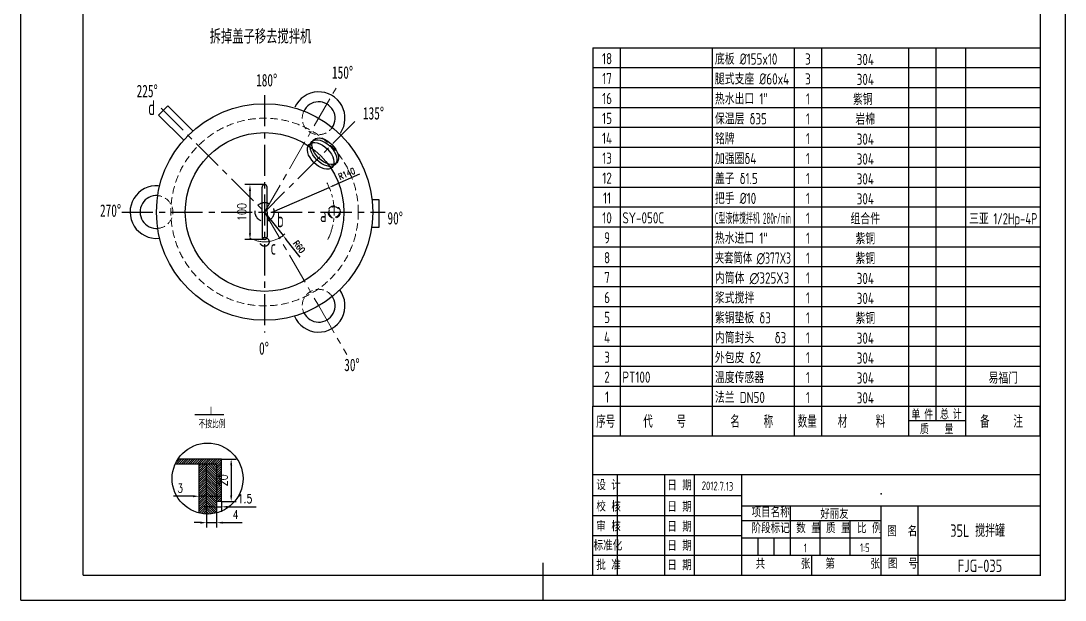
# Model space of a CAD drawing. Header units: inches. Extents: x -125 to 1975, y -50 to 2920.
# Drawn here: x -125 to 1975, y -50 to 1114 of the extents above; entities that cross this region are included whole.
import ezdxf
from ezdxf.enums import TextEntityAlignment as Align

# ---------------------------------------------------------------- set-up
doc = ezdxf.new("R2010")
doc.units = ezdxf.units.IN
doc.header["$LTSCALE"] = 50
doc.linetypes.add('CENTER', pattern=[2, 1.25, -0.25, 0.25, -0.25])
doc.linetypes.add('DASHED', pattern=[0.75, 0.5, -0.25])
doc.layers.add('01中心线', color=1, linetype='CENTER', lineweight=13)
for name, color, linetype in [('1轮廓实线层', 7, 'Continuous'), ('2细线层', 4, 'Continuous'), ('3中心线层', 1, 'CENTER'), ('4虚线层', 6, 'DASHED'), ('5剖面线层', 2, 'Continuous'), ('6文字层', 3, 'Continuous'), ('7标注层', 4, 'Continuous'), ('图框层', 7, 'Continuous'), ('尺寸线', 2, 'Continuous')]:
    doc.layers.add(name, color=color, linetype=linetype)
doc.styles.add('B', font='romans.shx', dxfattribs={"width": 0.6667})
doc.styles.add('hztxt', font='txtfs.shx', dxfattribs={"width": 0.8, "bigfont": 'hztxt.shx'})
doc.styles.add('PC_TEXTSTYLE', font='isocp.shx', dxfattribs={"width": 0.8, "bigfont": 'hzfs.shx'})
doc.styles.add('TH_GBDIM', font='romans.shx', dxfattribs={"width": 0.8, "bigfont": 'gbcbig.shx'})
doc.dimstyles.new('TH_GBDIM', dxfattribs={"dimscale": 5, "dimtxt": 3.5, "dimasz": 2.5, "dimexe": 2, "dimexo": 0, "dimgap": 1.5, "dimtad": 1, "dimdec": 1, "dimzin": 0, "dimdsep": 46, "dimtxsty": 'TH_GBDIM', "dimcen": 2.5, "dimclrd": 130, "dimclre": 130, "dimclrt": 3, "dimadec": 0, "dimazin": 0, "dimtfac": 0.714286, "dimtdec": 1, "dimtmove": 0, "dimatfit": 3, "dimfxl": 1, "dimtzin": 0, "dimlwd": -1, "dimlwe": -1, "dimarcsym": 0})
pattern_1 = [(45, (9.2535, -32.3598), (-2.245064, 2.245064), [])]

# ---------------------------------------------------------------- blocks, each defined once
blk = doc.blocks.new('*D26')
at = {"layer": '7标注层', "color": 130}
for p, q in [((268.6, 148.1), (268.6, 127.4)), ((278.6, 148.1), (278.6, 127.4)), ((256.1, 137.4), (243.6, 137.4)), ((268.6, 137.4), (278.6, 137.4)), ((291.1, 137.4), (347.9, 137.4))]:
    blk.add_line(p, q, dxfattribs=at)
for points in [[(256.1, 139.5), (256.1, 135.3), (268.6, 137.4)], [(291.1, 139.5), (291.1, 135.3), (278.6, 137.4)]]:
    blk.add_solid(points, dxfattribs=at)
at = {"layer": 'Defpoints', "color": 0}
for p in [(268.6, 148.1), (278.6, 148.1), (278.6, 137.4)]:
    blk.add_point(p, dxfattribs=at)
at = {"layer": '7标注层', "color": 3, "insert": (325.7, 153.7), "char_height": 17.5, "attachment_point": 5, "style": 'TH_GBDIM'}
blk.add_mtext('{1.5}{}{}', dxfattribs=at)
blk = doc.blocks.new('*D27')
at = {"layer": '7标注层', "color": 130}
for p, q in [((236.1, 105.6), (223.6, 105.6)), ((248.6, 123), (248.6, 95.6)), ((248.6, 105.6), (268.6, 105.6)), ((268.6, 125.3), (268.6, 95.6)), ((281.1, 105.6), (319.9, 105.6))]:
    blk.add_line(p, q, dxfattribs=at)
for points in [[(236.1, 107.7), (236.1, 103.5), (248.6, 105.6)], [(281.1, 107.7), (281.1, 103.5), (268.6, 105.6)]]:
    blk.add_solid(points, dxfattribs=at)
at = {"layer": 'Defpoints', "color": 0}
for p in [(248.6, 123), (268.6, 125.3), (268.6, 105.6)]:
    blk.add_point(p, dxfattribs=at)
at = {"layer": '7标注层', "color": 3, "insert": (306.7, 121.9), "char_height": 17.5, "attachment_point": 5, "style": 'TH_GBDIM'}
blk.add_mtext('{4}{}{}', dxfattribs=at)
blk = doc.blocks.new('*D28')
at = {"layer": '7标注层', "color": 130}
for p, q in [((233.6, 125), (233.6, 168.7)), ((248.6, 123), (248.6, 168.7)), ((221.1, 158.7), (182.2, 158.7)), ((248.6, 158.7), (233.6, 158.7)), ((261.1, 158.7), (273.6, 158.7))]:
    blk.add_line(p, q, dxfattribs=at)
for points in [[(221.1, 160.8), (221.1, 156.6), (233.6, 158.7)], [(261.1, 160.8), (261.1, 156.6), (248.6, 158.7)]]:
    blk.add_solid(points, dxfattribs=at)
at = {"layer": 'Defpoints', "color": 0}
for p in [(248.6, 158.7), (233.6, 125), (248.6, 123)]:
    blk.add_point(p, dxfattribs=at)
at = {"layer": '7标注层', "color": 3, "insert": (195.4, 175), "char_height": 17.5, "attachment_point": 5, "style": 'TH_GBDIM'}
blk.add_mtext('{3}{}{}', dxfattribs=at)
blk = doc.blocks.new('*D29')
at = {"layer": '7标注层', "color": 130}
for p, q in [((278.6, 233.5), (307.9, 233.5)), ((297.9, 221), (297.9, 160.6)), ((278.6, 148.1), (307.9, 148.1))]:
    blk.add_line(p, q, dxfattribs=at)
for points in [[(295.9, 221), (300, 221), (297.9, 233.5)], [(295.9, 160.6), (300, 160.6), (297.9, 148.1)]]:
    blk.add_solid(points, dxfattribs=at)
at = {"layer": 'Defpoints', "color": 0}
for p in [(278.6, 233.5), (278.6, 148.1), (297.9, 148.1)]:
    blk.add_point(p, dxfattribs=at)
at = {"layer": '7标注层', "color": 3, "insert": (281.7, 190.8), "char_height": 17.5, "attachment_point": 5, "rotation": 90, "style": 'TH_GBDIM'}
blk.add_mtext('{20}{}{}', dxfattribs=at)
blk = doc.blocks.new('*D34')
at = {"layer": '7标注层', "color": 130}
for p, q in [((556.2, 805.6), (504.1, 783.2)), ((380.1, 729.8), (494.9, 779.2))]:
    blk.add_line(p, q, dxfattribs=at)
blk.add_solid([(503.5, 784.7), (504.8, 781.6), (494.9, 779.2)], dxfattribs=at)
at = {"layer": 'Defpoints', "color": 0}
for p in [(494.9, 779.2), (380.1, 729.8)]:
    blk.add_point(p, dxfattribs=at)
at = {"layer": '7标注层', "color": 3, "insert": (530.3, 806.7), "char_height": 12.5, "attachment_point": 5, "rotation": 23.273, "style": 'TH_GBDIM'}
blk.add_mtext('{R140}{}{}', dxfattribs=at)
blk = doc.blocks.new('*D35')
at = {"layer": '7标注层', "color": 130}
for p, q in [((365.1, 729.8), (402.3, 682.7)), ((436.8, 639), (408.5, 674.9))]:
    blk.add_line(p, q, dxfattribs=at)
blk.add_arc((365.1, 729.8), 60, 300, 313.0562, dxfattribs=at)
blk.add_solid([(409.8, 675.9), (407.2, 673.8), (402.3, 682.7)], dxfattribs=at)
at = {"layer": 'Defpoints', "color": 0}
for p in [(365.1, 729.8), (402.3, 682.7)]:
    blk.add_point(p, dxfattribs=at)
at = {"layer": '7标注层', "color": 3, "insert": (434.6, 660), "char_height": 12.5, "attachment_point": 5, "rotation": 308.2816, "style": 'TH_GBDIM'}
blk.add_mtext('R60', dxfattribs=at)
blk = doc.blocks.new('*D36')
at = {"layer": '7标注层', "color": 130}
for p, q in [((365.1, 784.8), (325.7, 784.8)), ((335.7, 772.3), (335.7, 687.3)), ((365.1, 674.8), (325.7, 674.8))]:
    blk.add_line(p, q, dxfattribs=at)
for points in [[(333.6, 772.3), (337.8, 772.3), (335.7, 784.8)], [(333.6, 687.3), (337.8, 687.3), (335.7, 674.8)]]:
    blk.add_solid(points, dxfattribs=at)
at = {"layer": 'Defpoints', "color": 0}
for p in [(365.1, 784.8), (335.7, 674.8), (365.1, 674.8)]:
    blk.add_point(p, dxfattribs=at)
at = {"layer": '7标注层', "color": 3, "insert": (319.4, 729.8), "char_height": 17.5, "attachment_point": 5, "rotation": 90, "style": 'TH_GBDIM'}
blk.add_mtext('{100}{}{}', dxfattribs=at)
blk = doc.blocks.new('PC_TITLE_BLOCK')
for p in [(0, 56), (-64, 32.67)]:
    blk.add_point(p)
at = {"layer": '1轮廓实线层'}
for p, q in [((-180, 56), (0, 56)), ((-180, 0), (-180, 56))]:
    blk.add_line(p, q, dxfattribs=at)
at = {"layer": '1轮廓实线层', "const_width": 0.5}
blk.add_lwpolyline([(-180, 0), (0, 0), (0, 56), (-180, 56)], close=True, dxfattribs=at)
at = {"layer": '2细线层'}
for p, q in [((-180, 40.41), (0, 40.41)), ((-170, -0.17), (-170, 40.41)), ((-151, 0), (-151, 40.41)), ((-139, 0), (-139, 40.41)), ((-120, 0), (-120, 40.41)), ((-180, 32), (-120, 32)), ((-120, 27.83), (0, 27.83)), ((-100.5, 8), (-100.5, 27.83)), ((-64, 0), (-64, 27.83)), ((-49.16, 0), (-49.16, 27.83)), ((-180, 24), (-120, 24)), ((-120, 22), (-64, 22)), ((-88.5, 8), (-88.5, 22)), ((-76.5, 8), (-76.5, 22)), ((-180, 16), (-120, 16)), ((-120, 15), (-64, 15)), ((-120, 15), (-64, 15)), ((-113.5, 8), (-113.5, 15)), ((-107, 8), (-107, 15)), ((-180, 8), (-120, 8)), ((-180, 8), (-120, 8)), ((-120, 8), (-64, 8)), ((-92, 8), (-92, 0)), ((-64, 8), (0, 8))]:
    blk.add_line(p, q, dxfattribs=at)
at = {"layer": '6文字层'}
blk.add_point((0, 56), dxfattribs=at)
at = {"layer": '6文字层', "style": 'hztxt', "width": 0.8}
for s, p in [('设 计', (-178.55, 34.21)), ('日 期', (-150.03, 34.1)), ('校 核', (-178.55, 25.6)), ('日 期', (-150.03, 25.49)), ('项目名称', (-116.12, 23.27)), ('审 核', (-178.55, 17.61)), ('日 期', (-150.03, 17.5)), ('阶段标记', (-116.12, 16.89)), ('数 量', (-98.16, 16.89)), ('质 量', (-86.16, 16.89)), ('比 例', (-73.66, 16.89)), ('图  名', (-61.53, 15.68)), ('标准化', (-179.66, 9.94)), ('日 期', (-150.03, 9.83)), ('批 准', (-178.55, 2.13)), ('日 期', (-150.03, 2.02)), ('共      张', (-114.46, 2.58)), ('第      张', (-86.46, 2.58)), ('图  号', (-61.3, 2.66))]:
    blk.add_text(s, height=4, dxfattribs=at).set_placement(p)
at = {"layer": '6文字层', "style": 'PC_TEXTSTYLE', "flags": 8}
for tag, rotation, width, p, p2 in [('设计', 358.4644, 9.905045, (-167.73, 34.14), (-153.86, 33.76)), ('设计日期', 358.5611, 1.025383, (-137.24, 34.26), (-122.46, 33.89)), ('校对', 358.4644, 9.905045, (-167.52, 25.78), (-153.66, 25.41))]:
    blk.add_attdef(tag, text='', height=3.5, rotation=rotation, dxfattribs=dict(at, width=width)).set_placement(p, p2, align=Align.FIT)
for tag, height, width, p, p2 in [('项目名称', 3.5, 26.785714, (-101.5, 22.71), (-64, 22.71)), ('审核', 4, 1.903553, (-167.96, 17.53), (-152.96, 17.53)), ('图样名称', 5, 2.374916, (-49.96, 15.41), (-0.44, 15.41)), ('标准化', 3.5, 1.263432, (-167.51, 9.57), (-154.16, 9.57)), ('数量', 3.5, 1.623377, (-100.08, 9.2), (-88.83, 9.2)), ('质量', 3.5, 1.623377, (-88.25, 9.35), (-77, 9.35)), ('比例', 3.5, 1.67402, (-76.27, 9.28), (-64.85, 9.28)), ('批准', 3.5, 2.035094, (-167.65, 1.8), (-154.33, 1.8)), ('共几页', 3.5, 0.660501, (-109.95, 2.44), (-102.92, 2.44)), ('图样代号', 5, 2.380165, (-48.88, 1.28), (0.39, 1.28))]:
    blk.add_attdef(tag, text='', height=height, dxfattribs=dict(at, width=width)).set_placement(p, p2, align=Align.FIT)
at = {"layer": '6文字层', "color": 3, "style": 'PC_TEXTSTYLE', "width": 0.66953, "flags": 8}
blk.add_attdef('第几页', text='', height=3.5, dxfattribs=at).set_placement((-81.79, 2.15), (-74.67, 2.15), align=Align.FIT)
blk = doc.blocks.new('PC_MXBTITLERECORD')
at = {"layer": '1轮廓实线层'}
for p, q in [((-180, 0), (-180, 12)), ((0, 0), (0, 12))]:
    blk.add_line(p, q, dxfattribs=at)
at = {"layer": '2细线层'}
for p, q in [((-169, 12), (-169, 0)), ((-132, 12), (-132, 0)), ((-99, 12), (-99, 0)), ((-88, 12), (-88, 0)), ((-53, 12), (-53, 0)), ((-42, 12), (-42, 6)), ((-30, 12), (-30, 0)), ((-30, 6), (-53, 6))]:
    blk.add_line(p, q, dxfattribs=at)
at = {"style": 'PC_TEXTSTYLE', "flags": 1}
blk.add_attdef('Fo oFShowMe', (-53, 6), '', height=0.00000005, dxfattribs=at)
at = {"layer": '6文字层', "style": 'PC_TEXTSTYLE', "width": 0.667}
for s, height, p in [('序号', 5, (-174.77, 6)), ('代     号', 5, (-151.09, 6)), ('名     称', 5, (-116.06, 6)), ('数量', 5, (-93.71, 6)), ('材      料', 5, (-71.89, 6)), ('单 件', 4, (-47.45, 8.84)), ('总 计', 4, (-35.96, 8.94)), ('备     注', 5, (-15.57, 6)), ('质    量', 4, (-41.65, 2.94))]:
    blk.add_text(s, height=height, dxfattribs=at).set_placement(p, align=Align.MIDDLE)
blk = doc.blocks.new('PC_MXB_BLOCK')
at = {"layer": '1轮廓实线层'}
for p, q in [((-180, 8), (-180, 0)), ((0, 8), (0, 0))]:
    blk.add_line(p, q, dxfattribs=at)
at = {"layer": '2细线层'}
for p, q in [((-180, 8), (0, 8)), ((-169, 8), (-169, 0)), ((-132, 8), (-132, 0)), ((-99, 8), (-99, 0)), ((-88, 8), (-88, 0)), ((-53, 8), (-53, 0)), ((-42, 8), (-42, 0)), ((-30, 8), (-30, 0)), ((-180, 0), (0, 0))]:
    blk.add_line(p, q, dxfattribs=at)
at = {"layer": '6文字层', "style": 'PC_TEXTSTYLE'}
for tag, width, p, p2 in [('序号', 0.846992, (-178.38, 1.35), (-170.09, 1.35)), ('代号', 3.46615, (-168.05, 1.35), (-134.11, 1.35)), ('名称', 3.084789, (-130.87, 1.2), (-100.28, 1.2)), ('数量', 0.899921, (-97.88, 1.2), (-89, 1.2)), ('材料', 3.23989, (-86.43, 1.01), (-54.3, 1.01)), ('单重', 0.940432, (-52.21, 0.89), (-43, 0.89)), ('总重', 1.055887, (-41.2, 1.27), (-30.86, 1.27)), ('备注', 2.744716, (-28.61, 1.02), (-1.16, 1.02))]:
    blk.add_attdef(tag, text='', height=4.5, dxfattribs=dict(at, width=width)).set_placement(p, p2, align=Align.FIT)

msp = doc.modelspace()

# ---------------------------------------------------------------- hatches: boundary and pattern name
at = {"layer": '5剖面线层'}
h = msp.add_hatch(dxfattribs=at)
h.set_pattern_fill('ANSI31', color=256, style=0)
h.set_pattern_definition(pattern_1)
h.paths.add_polyline_path([(268.56, 148.06), (278.56, 148.06), (278.56, 233.54), (190.97, 233.54, 0.040099), (185.46, 223.54), (268.56, 223.54)])
h = msp.add_hatch(dxfattribs=at)
h.set_pattern_fill('ANSI31', color=256, style=0)
h.set_pattern_definition(pattern_1)
h.paths.add_polyline_path([(248.56, 223.54), (233.56, 223.54), (233.56, 124.97, 0.0532127), (248.56, 122.96)])
h = msp.add_hatch(dxfattribs=at)
h.set_pattern_fill('ANSI31', color=256, angle=90, style=0)
h.set_pattern_definition([(135, (9.2535, -32.3598), (-2.245064, -2.245064), [])])
h.paths.add_polyline_path([(268.56, 223.54), (248.56, 223.54), (248.56, 122.96, 0.0709456), (268.56, 125.27)])

# ---------------------------------------------------------------- linework, layer by layer
for p, q in [((170.41, 943.11), (152.02, 924.72)), ((360.12, 729.82), (360.12, 779.82)), ((370.12, 729.82), (370.12, 779.82)), ((581.19, 754.72), (594.71, 754.72)), ((594.71, 754.72), (594.71, 698.65)), ((360.12, 729.82), (360.12, 679.82)), ((370.12, 729.82), (370.12, 679.82)), ((594.71, 698.65), (580.96, 698.65)), ((190.97, 233.54), (278.56, 233.54)), ((278.56, 148.06), (278.56, 233.54)), ((185.46, 223.54), (268.56, 223.54)), ((233.56, 124.97), (233.56, 223.54)), ((248.56, 122.96), (248.56, 223.54)), ((268.56, 223.54), (268.56, 125.27)), ((278.56, 148.06), (268.56, 148.06))]:
    msp.add_line(p, q)
at = {"lineweight": 9, "ltscale": 0.5}
for p, q in [((152.02, 924.72), (202.49, 874.25)), ((170.41, 943.11), (220.89, 892.62))]:
    msp.add_line(p, q, dxfattribs=at)
for radius in [217.5, 159.5]:
    msp.add_circle((365.12, 729.82), radius)
at = {"color": 6, "linetype": 'DASHED', "lineweight": 9, "ltscale": 0.6}
for centre, radius in [((365.12, 729.82), 188.5), ((505.12, 729.82), 12.42), ((505.12, 729.82), 10.61)]:
    msp.add_circle(centre, radius, dxfattribs=at)
for centre, radius, start, end in [((473.87, 918.18), 53, 325.64924, 155.34212), ((473.87, 918.18), 33, 325.64924, 155.34212), ((147.62, 729.82), 53, 85.64924, 275.34212), ((365.12, 779.82), 5, 0, 180), ((147.62, 729.82), 33, 85.64924, 275.34212), ((365.12, 679.82), 5, 180, 0), ((473.87, 541.46), 53, 203.00175, 36.99825), ((473.87, 541.46), 33, 205.64924, 35.34212)]:
    msp.add_arc(centre, radius, start, end)
for centre, start, end in [((473.87, 918.18), 154.35076, 325.64924), ((147.62, 729.82), 274.35076, 85.64924), ((473.87, 541.46), 34.35076, 205.64924)]:
    msp.add_arc(centre, 33, start, end, dxfattribs=at)
at = {"color": 1, "linetype": 'CENTER', "lineweight": 9, "ltscale": 0.5}
msp.add_arc((380.12, 729.82), 125, 333.83482, 28.04416, dxfattribs=at)
for centre in [(487.15, 851.85), (477.9, 842.6), (483.62, 848.32)]:
    msp.add_ellipse(centre, major_axis=(23.18, -23.18), ratio=0.5828369)
at = {"layer": '01中心线'}
for p, q in [((365.12, 729.82), (514.64, 988.8)), ((365.12, 729.82), (473.87, 541.46)), ((473.87, 541.46), (530.45, 443.46))]:
    msp.add_line(p, q, dxfattribs=at)
msp.add_arc((365.12, 729.82), 60, 240, 300, dxfattribs=at)
at = {"layer": '1轮廓实线层'}
msp.add_line((925, -50), (925, 25), dxfattribs=at)
at = {"layer": '2细线层'}
for p, q in [((-125, -50), (-125, 2920)), ((1975, 2920), (1975, -50)), ((-125, -50), (1975, -50))]:
    msp.add_line(p, q, dxfattribs=at)
at = {"layer": '3中心线层'}
for p, q in [((365.12, 964.9), (365.12, 487.42)), ((157, 938.2), (365.12, 729.82)), ((546.82, 911.52), (365.12, 729.82)), ((77.87, 729.82), (607.64, 729.82))]:
    msp.add_line(p, q, dxfattribs=at)
at = {"layer": '4虚线层'}
for centre, radius in [((365.12, 729.82), 19.05), ((365.12, 669.82), 9)]:
    msp.add_circle(centre, radius, dxfattribs=at)
at = {"layer": '7标注层'}
msp.add_line((224.64, 322.88), (283.47, 322.88), dxfattribs=at)
msp.add_circle((250.46, 194.23), 71.3, dxfattribs=at)
at = {"layer": '图框层'}
for p, q in [((0, 0), (0, 2870)), ((1925, 2870), (1925, 0)), ((0, 0), (1925, 0))]:
    msp.add_line(p, q, dxfattribs=at)

# ---------------------------------------------------------------- block references
ref = msp.add_blockref('PC_MXB_BLOCK', (1925, 1020), dxfattribs=dict(at, xscale=5, yscale=5, zscale=5))
ref.add_attrib('数量', '3', dxfattribs={"layer": '6文字层', "height": 22.5, "style": 'PC_TEXTSTYLE', "width": 0.8}).set_placement((1457.8, 1025.98), align=Align.CENTER)
ref.add_attrib('名称', '底板 %%C155x10', (1270.67, 1025.98), dxfattribs={"layer": '6文字层', "height": 22.5, "style": 'PC_TEXTSTYLE', "width": 0.8})
ref.add_attrib('序号', '18', dxfattribs={"layer": '6文字层', "height": 22.5, "style": 'PC_TEXTSTYLE', "width": 0.8}).set_placement((1053.82, 1026.74), align=Align.CENTER)
ref.add_attrib('材料', '304', dxfattribs={"layer": '6文字层', "height": 22.5, "style": 'PC_TEXTSTYLE', "width": 0.8}).set_placement((1573.16, 1025.05), align=Align.CENTER)
ref = msp.add_blockref('PC_MXB_BLOCK', (1925, 980), dxfattribs=dict(at, xscale=5, yscale=5, zscale=5))
ref.add_attrib('数量', '3', dxfattribs={"layer": '6文字层', "height": 22.5, "style": 'PC_TEXTSTYLE', "width": 0.8}).set_placement((1457.8, 985.98), align=Align.CENTER)
ref.add_attrib('名称', '腿式支座 %%C60x4', (1270.67, 985.98), dxfattribs={"layer": '6文字层', "height": 22.5, "style": 'PC_TEXTSTYLE', "width": 0.8})
ref.add_attrib('序号', '17', dxfattribs={"layer": '6文字层', "height": 22.5, "style": 'PC_TEXTSTYLE', "width": 0.8}).set_placement((1053.82, 986.74), align=Align.CENTER)
ref.add_attrib('材料', '304', dxfattribs={"layer": '6文字层', "height": 22.5, "style": 'PC_TEXTSTYLE', "width": 0.8}).set_placement((1573.16, 985.05), align=Align.CENTER)
ref = msp.add_blockref('PC_MXB_BLOCK', (1925, 940), dxfattribs=dict(at, xscale=5, yscale=5, zscale=5))
ref.add_attrib('数量', '1', dxfattribs={"layer": '6文字层', "height": 22.5, "style": 'PC_TEXTSTYLE', "width": 0.8}).set_placement((1457.8, 945.98), align=Align.CENTER)
ref.add_attrib('名称', '热水出口 1”', (1270.67, 945.98), dxfattribs={"layer": '6文字层', "height": 22.5, "style": 'PC_TEXTSTYLE', "width": 0.8})
ref.add_attrib('序号', '16', dxfattribs={"layer": '6文字层', "height": 22.5, "style": 'PC_TEXTSTYLE', "width": 0.8}).set_placement((1053.82, 946.74), align=Align.CENTER)
ref.add_attrib('材料', '紫铜 ', dxfattribs={"layer": '6文字层', "height": 22.5, "style": 'PC_TEXTSTYLE', "width": 0.8}).set_placement((1573.16, 945.05), align=Align.CENTER)
ref = msp.add_blockref('PC_MXB_BLOCK', (1925, 900), dxfattribs=dict(at, xscale=5, yscale=5, zscale=5))
ref.add_attrib('数量', '1', dxfattribs={"layer": '6文字层', "height": 22.5, "style": 'PC_TEXTSTYLE', "width": 0.8}).set_placement((1457.8, 905.98), align=Align.CENTER)
ref.add_attrib('名称', '保温层 δ35', (1270.67, 905.98), dxfattribs={"layer": '6文字层', "height": 22.5, "style": 'PC_TEXTSTYLE', "width": 0.8})
ref.add_attrib('序号', '15', dxfattribs={"layer": '6文字层', "height": 22.5, "style": 'PC_TEXTSTYLE', "width": 0.8}).set_placement((1053.82, 906.74), align=Align.CENTER)
ref.add_attrib('材料', '岩棉', dxfattribs={"layer": '6文字层', "height": 22.5, "style": 'PC_TEXTSTYLE', "width": 0.8}).set_placement((1573.16, 905.05), align=Align.CENTER)
ref = msp.add_blockref('PC_MXB_BLOCK', (1925, 860), dxfattribs=dict(at, xscale=5, yscale=5, zscale=5))
ref.add_attrib('数量', '1', dxfattribs={"layer": '6文字层', "height": 22.5, "style": 'PC_TEXTSTYLE', "width": 0.8}).set_placement((1457.8, 865.98), align=Align.CENTER)
ref.add_attrib('名称', '铭牌', (1270.67, 865.98), dxfattribs={"layer": '6文字层', "height": 22.5, "style": 'PC_TEXTSTYLE', "width": 0.8})
ref.add_attrib('序号', '14', dxfattribs={"layer": '6文字层', "height": 22.5, "style": 'PC_TEXTSTYLE', "width": 0.8}).set_placement((1053.82, 866.74), align=Align.CENTER)
ref.add_attrib('材料', '304', dxfattribs={"layer": '6文字层', "height": 22.5, "style": 'PC_TEXTSTYLE', "width": 0.8}).set_placement((1573.16, 865.05), align=Align.CENTER)
ref = msp.add_blockref('PC_MXB_BLOCK', (1925, 820), dxfattribs=dict(at, xscale=5, yscale=5, zscale=5))
ref.add_attrib('数量', '1', dxfattribs={"layer": '6文字层', "height": 22.5, "style": 'PC_TEXTSTYLE', "width": 0.8}).set_placement((1457.8, 825.98), align=Align.CENTER)
ref.add_attrib('名称', '加强圈δ4', (1270.67, 825.98), dxfattribs={"layer": '6文字层', "height": 22.5, "style": 'PC_TEXTSTYLE', "width": 0.8})
ref.add_attrib('序号', '13', dxfattribs={"layer": '6文字层', "height": 22.5, "style": 'PC_TEXTSTYLE', "width": 0.8}).set_placement((1053.82, 826.74), align=Align.CENTER)
ref.add_attrib('材料', '304', dxfattribs={"layer": '6文字层', "height": 22.5, "style": 'PC_TEXTSTYLE', "width": 0.8}).set_placement((1573.16, 825.05), align=Align.CENTER)
ref = msp.add_blockref('PC_MXB_BLOCK', (1925, 780), dxfattribs=dict(at, xscale=5, yscale=5, zscale=5))
ref.add_attrib('数量', '1', dxfattribs={"layer": '6文字层', "height": 22.5, "style": 'PC_TEXTSTYLE', "width": 0.8}).set_placement((1457.8, 785.98), align=Align.CENTER)
ref.add_attrib('名称', '盖子 δ1.5', (1270.67, 785.98), dxfattribs={"layer": '6文字层', "height": 22.5, "style": 'PC_TEXTSTYLE', "width": 0.8})
ref.add_attrib('序号', '12', dxfattribs={"layer": '6文字层', "height": 22.5, "style": 'PC_TEXTSTYLE', "width": 0.8}).set_placement((1053.82, 786.74), align=Align.CENTER)
ref.add_attrib('材料', '304', dxfattribs={"layer": '6文字层', "height": 22.5, "style": 'PC_TEXTSTYLE', "width": 0.8}).set_placement((1573.16, 785.05), align=Align.CENTER)
ref = msp.add_blockref('PC_MXB_BLOCK', (1925, 740), dxfattribs=dict(at, xscale=5, yscale=5, zscale=5))
ref.add_attrib('数量', '1', dxfattribs={"layer": '6文字层', "height": 22.5, "style": 'PC_TEXTSTYLE', "width": 0.8}).set_placement((1457.8, 745.98), align=Align.CENTER)
ref.add_attrib('名称', '把手 %%C10', (1270.67, 745.98), dxfattribs={"layer": '6文字层', "height": 22.5, "style": 'PC_TEXTSTYLE', "width": 0.8})
ref.add_attrib('序号', '11', dxfattribs={"layer": '6文字层', "height": 22.5, "style": 'PC_TEXTSTYLE', "width": 0.8}).set_placement((1053.82, 746.74), align=Align.CENTER)
ref.add_attrib('材料', '304', dxfattribs={"layer": '6文字层', "height": 22.5, "style": 'PC_TEXTSTYLE', "width": 0.8}).set_placement((1573.16, 745.05), align=Align.CENTER)
ref = msp.add_blockref('PC_MXB_BLOCK', (1925, 700), dxfattribs=dict(at, xscale=5, yscale=5, zscale=5))
ref.add_attrib('备注', '三亚 1/2Hp-4P', dxfattribs={"layer": '6文字层', "height": 22.5, "style": 'PC_TEXTSTYLE', "width": 0.746354}).set_placement((1781.96, 705.12), (1919.19, 705.12), align=Align.FIT)
ref.add_attrib('数量', '1', dxfattribs={"layer": '6文字层', "height": 22.5, "style": 'PC_TEXTSTYLE', "width": 0.8}).set_placement((1457.8, 705.98), align=Align.CENTER)
ref.add_attrib('名称', 'C型液体搅拌机 280r/min', dxfattribs={"layer": '6文字层', "height": 22.5, "style": 'PC_TEXTSTYLE', "width": 0.524821}).set_placement((1270.67, 705.98), (1423.62, 705.98), align=Align.FIT)
ref.add_attrib('序号', '10', dxfattribs={"layer": '6文字层', "height": 22.5, "style": 'PC_TEXTSTYLE', "width": 0.8}).set_placement((1053.82, 706.74), align=Align.CENTER)
ref.add_attrib('代号', 'SY-050C', (1084.77, 706.74), dxfattribs={"layer": '6文字层', "height": 22.5, "style": 'PC_TEXTSTYLE', "width": 0.8})
ref.add_attrib('材料', '组合件', dxfattribs={"layer": '6文字层', "height": 22.5, "style": 'PC_TEXTSTYLE', "width": 0.8}).set_placement((1573.16, 705.05), align=Align.CENTER)
ref = msp.add_blockref('PC_MXB_BLOCK', (1925, 660), dxfattribs=dict(at, xscale=5, yscale=5, zscale=5))
ref.add_attrib('数量', '1', dxfattribs={"layer": '6文字层', "height": 22.5, "style": 'PC_TEXTSTYLE', "width": 0.8}).set_placement((1457.8, 665.98), align=Align.CENTER)
ref.add_attrib('名称', '热水进口 1“', (1270.67, 665.98), dxfattribs={"layer": '6文字层', "height": 22.5, "style": 'PC_TEXTSTYLE', "width": 0.8})
ref.add_attrib('序号', '9', dxfattribs={"layer": '6文字层', "height": 22.5, "style": 'PC_TEXTSTYLE', "width": 0.8}).set_placement((1053.82, 666.74), align=Align.CENTER)
ref.add_attrib('材料', '紫铜', dxfattribs={"layer": '6文字层', "height": 22.5, "style": 'PC_TEXTSTYLE', "width": 0.8}).set_placement((1573.16, 665.05), align=Align.CENTER)
ref = msp.add_blockref('PC_MXB_BLOCK', (1925, 620), dxfattribs=dict(at, xscale=5, yscale=5, zscale=5))
ref.add_attrib('数量', '1', dxfattribs={"layer": '6文字层', "height": 22.5, "style": 'PC_TEXTSTYLE', "width": 0.8}).set_placement((1457.8, 625.98), align=Align.CENTER)
ref.add_attrib('名称', '夹套筒体 ∅377X3', dxfattribs={"layer": '6文字层', "height": 22.5, "style": 'PC_TEXTSTYLE', "width": 0.728155}).set_placement((1270.67, 625.98), (1423.62, 625.98), align=Align.FIT)
ref.add_attrib('序号', '8', dxfattribs={"layer": '6文字层', "height": 22.5, "style": 'PC_TEXTSTYLE', "width": 0.8}).set_placement((1053.82, 626.74), align=Align.CENTER)
ref.add_attrib('材料', '紫铜', dxfattribs={"layer": '6文字层', "height": 22.5, "style": 'PC_TEXTSTYLE', "width": 0.8}).set_placement((1573.16, 625.05), align=Align.CENTER)
ref = msp.add_blockref('PC_MXB_BLOCK', (1925, 580), dxfattribs=dict(at, xscale=5, yscale=5, zscale=5))
ref.add_attrib('数量', '1', dxfattribs={"layer": '6文字层', "height": 22.5, "style": 'PC_TEXTSTYLE', "width": 0.8}).set_placement((1457.8, 585.98), align=Align.CENTER)
ref.add_attrib('名称', '内筒体 ∅325X3', (1270.67, 585.98), dxfattribs={"layer": '6文字层', "height": 22.5, "style": 'PC_TEXTSTYLE', "width": 0.8})
ref.add_attrib('序号', '7', dxfattribs={"layer": '6文字层', "height": 22.5, "style": 'PC_TEXTSTYLE', "width": 0.8}).set_placement((1053.82, 586.74), align=Align.CENTER)
ref.add_attrib('材料', '304', dxfattribs={"layer": '6文字层', "height": 22.5, "style": 'PC_TEXTSTYLE', "width": 0.8}).set_placement((1573.16, 585.05), align=Align.CENTER)
ref = msp.add_blockref('PC_MXB_BLOCK', (1925, 540), dxfattribs=dict(at, xscale=5, yscale=5, zscale=5))
ref.add_attrib('数量', '1', dxfattribs={"layer": '6文字层', "height": 22.5, "style": 'PC_TEXTSTYLE', "width": 0.8}).set_placement((1457.8, 545.98), align=Align.CENTER)
ref.add_attrib('名称', '浆式搅拌', (1270.67, 545.98), dxfattribs={"layer": '6文字层', "height": 22.5, "style": 'PC_TEXTSTYLE', "width": 0.8})
ref.add_attrib('序号', '6', dxfattribs={"layer": '6文字层', "height": 22.5, "style": 'PC_TEXTSTYLE', "width": 0.8}).set_placement((1053.82, 546.74), align=Align.CENTER)
ref.add_attrib('材料', '304', dxfattribs={"layer": '6文字层', "height": 22.5, "style": 'PC_TEXTSTYLE', "width": 0.8}).set_placement((1573.16, 545.05), align=Align.CENTER)
ref = msp.add_blockref('PC_MXB_BLOCK', (1925, 500), dxfattribs=dict(at, xscale=5, yscale=5, zscale=5))
ref.add_attrib('数量', '1', dxfattribs={"layer": '6文字层', "height": 22.5, "style": 'PC_TEXTSTYLE', "width": 0.8}).set_placement((1457.8, 505.98), align=Align.CENTER)
ref.add_attrib('名称', '紫铜垫板 δ3', (1270.67, 505.98), dxfattribs={"layer": '6文字层', "height": 22.5, "style": 'PC_TEXTSTYLE', "width": 0.8})
ref.add_attrib('序号', '5', dxfattribs={"layer": '6文字层', "height": 22.5, "style": 'PC_TEXTSTYLE', "width": 0.8}).set_placement((1053.82, 506.74), align=Align.CENTER)
ref.add_attrib('材料', '紫铜', dxfattribs={"layer": '6文字层', "height": 22.5, "style": 'PC_TEXTSTYLE', "width": 0.8}).set_placement((1573.16, 505.05), align=Align.CENTER)
ref = msp.add_blockref('PC_MXB_BLOCK', (1925, 460), dxfattribs=dict(at, xscale=5, yscale=5, zscale=5))
ref.add_attrib('数量', '1', dxfattribs={"layer": '6文字层', "height": 22.5, "style": 'PC_TEXTSTYLE', "width": 0.8}).set_placement((1457.8, 465.98), align=Align.CENTER)
ref.add_attrib('名称', '内筒封头    δ3', (1270.67, 465.98), dxfattribs={"layer": '6文字层', "height": 22.5, "style": 'PC_TEXTSTYLE', "width": 0.8})
ref.add_attrib('序号', '4', dxfattribs={"layer": '6文字层', "height": 22.5, "style": 'PC_TEXTSTYLE', "width": 0.8}).set_placement((1053.82, 466.74), align=Align.CENTER)
ref.add_attrib('材料', '304', dxfattribs={"layer": '6文字层', "height": 22.5, "style": 'PC_TEXTSTYLE', "width": 0.8}).set_placement((1573.16, 465.05), align=Align.CENTER)
ref = msp.add_blockref('PC_MXB_BLOCK', (1925, 420), dxfattribs=dict(at, xscale=5, yscale=5, zscale=5))
ref.add_attrib('数量', '1', dxfattribs={"layer": '6文字层', "height": 22.5, "style": 'PC_TEXTSTYLE', "width": 0.8}).set_placement((1457.8, 425.98), align=Align.CENTER)
ref.add_attrib('名称', '外包皮 δ2', (1270.67, 425.98), dxfattribs={"layer": '6文字层', "height": 22.5, "style": 'PC_TEXTSTYLE', "width": 0.8})
ref.add_attrib('序号', '3', dxfattribs={"layer": '6文字层', "height": 22.5, "style": 'PC_TEXTSTYLE', "width": 0.8}).set_placement((1053.82, 426.74), align=Align.CENTER)
ref.add_attrib('材料', '304', dxfattribs={"layer": '6文字层', "height": 22.5, "style": 'PC_TEXTSTYLE', "width": 0.8}).set_placement((1573.16, 425.05), align=Align.CENTER)
ref = msp.add_blockref('PC_MXB_BLOCK', (1925, 380), dxfattribs=dict(at, xscale=5, yscale=5, zscale=5))
ref.add_attrib('备注', '易福门', dxfattribs={"layer": '6文字层', "height": 22.5, "style": 'PC_TEXTSTYLE', "width": 0.8}).set_placement((1850.57, 385.12), align=Align.CENTER)
ref.add_attrib('数量', '1', dxfattribs={"layer": '6文字层', "height": 22.5, "style": 'PC_TEXTSTYLE', "width": 0.8}).set_placement((1457.8, 385.98), align=Align.CENTER)
ref.add_attrib('名称', '温度传感器', (1270.67, 385.98), dxfattribs={"layer": '6文字层', "height": 22.5, "style": 'PC_TEXTSTYLE', "width": 0.8})
ref.add_attrib('序号', '2', dxfattribs={"layer": '6文字层', "height": 22.5, "style": 'PC_TEXTSTYLE', "width": 0.8}).set_placement((1053.82, 386.74), align=Align.CENTER)
ref.add_attrib('代号', 'PT100', (1084.77, 386.74), dxfattribs={"layer": '6文字层', "height": 22.5, "style": 'PC_TEXTSTYLE', "width": 0.8})
ref.add_attrib('材料', '304', dxfattribs={"layer": '6文字层', "height": 22.5, "style": 'PC_TEXTSTYLE', "width": 0.8}).set_placement((1573.16, 385.05), align=Align.CENTER)
ref = msp.add_blockref('PC_MXB_BLOCK', (1925, 340), dxfattribs=dict(at, xscale=5, yscale=5, zscale=5))
ref.add_attrib('数量', '1', dxfattribs={"layer": '6文字层', "height": 22.5, "style": 'PC_TEXTSTYLE', "width": 0.8}).set_placement((1457.8, 345.98), align=Align.CENTER)
ref.add_attrib('名称', '法兰 DN50 ', (1270.67, 345.98), dxfattribs={"layer": '6文字层', "height": 22.5, "style": 'PC_TEXTSTYLE', "width": 0.8})
ref.add_attrib('序号', '1', dxfattribs={"layer": '6文字层', "height": 22.5, "style": 'PC_TEXTSTYLE', "width": 0.8}).set_placement((1053.82, 346.74), align=Align.CENTER)
ref.add_attrib('材料', '304', dxfattribs={"layer": '6文字层', "height": 22.5, "style": 'PC_TEXTSTYLE', "width": 0.8}).set_placement((1573.16, 345.05), align=Align.CENTER)
at = {"layer": '图框层', "xscale": 5, "yscale": 5, "zscale": 5}
msp.add_blockref('PC_MXBTITLERECORD', (1925, 280), dxfattribs=at)
at = {"layer": '图框层'}
ref = msp.add_blockref('PC_TITLE_BLOCK', (1925, 0), dxfattribs=dict(at, xscale=5, yscale=5, zscale=5))
ref.add_attrib('项目名称', '好丽友', dxfattribs={"layer": '6文字层', "height": 17.5, "style": 'PC_TEXTSTYLE', "width": 0.8}).set_placement((1511.25, 113.55), align=Align.CENTER)
ref.add_attrib('图样名称', '35L 搅拌罐', dxfattribs={"layer": '6文字层', "height": 25, "style": 'PC_TEXTSTYLE', "width": 0.8}).set_placement((1799.01, 77.05), align=Align.CENTER)
ref.add_attrib('图样代号', 'FJG-035', dxfattribs={"layer": '6文字层', "height": 25, "style": 'PC_TEXTSTYLE', "width": 0.8}).set_placement((1803.8, 6.4), align=Align.CENTER)
ref.add_attrib('数量', '1', dxfattribs={"layer": '6文字层', "height": 17.5, "style": 'PC_TEXTSTYLE', "width": 0.8}).set_placement((1452.73, 45.98), align=Align.CENTER)
ref.add_attrib('设计日期', '2012.7.13', dxfattribs={"layer": '6文字层', "height": 17.5, "rotation": 358.56107, "style": 'PC_TEXTSTYLE', "width": 0.8}).set_placement((1275.74, 170.37), align=Align.CENTER)
ref.add_attrib('比例', '1:5', dxfattribs={"layer": '6文字层', "height": 17.5, "style": 'PC_TEXTSTYLE', "width": 0.8}).set_placement((1572.21, 46.39), align=Align.CENTER)

# ---------------------------------------------------------------- texts
at = {"layer": '6文字层', "style": 'PC_TEXTSTYLE', "width": 0.667}
for s, height, p in [('d', 30, (131.12, 924.72)), ('b', 30, (390.14, 699.24)), ('a', 30, (476.73, 709.53)), ('c', 30, (377.23, 644.12)), ('Ⅰ', 15, (250.44, 322.16)), ('不按比例', 15, (232.3, 295.62))]:
    msp.add_text(s, height=height, dxfattribs=at).set_placement(p)
at = {"layer": '尺寸线', "color": 3, "lineweight": 9, "char_height": 25, "attachment_point": 5, "style": 'B'}
for s, insert, width in [('{\\fSimSun|b0|i0|c134|p2;拆掉盖子移去搅拌机}', (356.96, 1081.92), 325.637), ('{\\fSimSun|b0|i0|c134|p2;180%%D}', (369.24, 994.57), 74.8324), ('{\\fSimSun|b0|i0|c134|p2;150%%D}', (521.86, 1009.99), 74.8324), ('{\\fSimSun|b0|i0|c134|p2;225%%D}', (129.01, 972.82), 74.8324), ('{\\fSimSun|b0|i0|c134|p2;135%%D}', (584.14, 928.11), 74.8324), ('{\\fSimSun|b0|i0|c134|p2;270%%D}', (55.27, 732.52), 74.8324), ('{\\fSimSun|b0|i0|c134|p2;90%%D}', (627.81, 717.26), 74.8324), ('{\\fSimSun|b0|i0|c134|p2;0%%D}', (363.86, 455.53), 74.8324), ('{\\fSimSun|b0|i0|c134|p2;30%%D}', (540.78, 422.49), 74.8324)]:
    msp.add_mtext(s, dxfattribs=dict(at, insert=insert, width=width))

# ---------------------------------------------------------------- dimensions: what is measured, and where the dimension line sits
at = {"layer": '7标注层'}
dim = msp.add_radius_dim(center=(380.12, 729.82), mpoint=(494.95, 779.21), text='{R140}{}{}', dimstyle='TH_GBDIM', override={"dimtxt": 2.5, "dimasz": 2, "dimexe": 1, "dimgap": 1, "dimdec": 0}, dxfattribs=at)
dim.commit()
dim.dimension.update_dxf_attribs({"geometry": '*D34', "text_midpoint": (530.31, 806.67)})
for base, p1, p2, text, picture, middle in [((335.69, 674.82), (365.12, 784.82), (365.12, 674.82), '{100}{}{}', '*D36', (319.44, 729.82)), ((297.94, 148.06), (278.56, 233.54), (278.56, 148.06), '{20}{}{}', '*D29', (281.69, 190.8))]:
    dim = msp.add_linear_dim(base=base, p1=p1, p2=p2, angle=90, text=text, dimstyle='TH_GBDIM', override={"dimgap": 1.5, "dimtad": 1, "dimjust": 0, "dimdec": 1, "dimlfac": 1, "dimse1": 0, "dimse2": 0, "dimsd1": 0, "dimsd2": 0}, dxfattribs=at)
    dim.commit()
    dim.dimension.update_dxf_attribs({"geometry": picture, "text_midpoint": middle})
dim = msp.add_radius_dim(center=(365.12, 729.82), mpoint=(402.29, 682.72), dimstyle='TH_GBDIM', override={"dimtxt": 2.5, "dimasz": 2, "dimexe": 1, "dimgap": 1, "dimdec": 0}, dxfattribs=at)
dim.commit()
dim.dimension.update_dxf_attribs({"geometry": '*D35', "text_midpoint": (434.57, 659.98)})
for base, p1, p2, text, picture, middle in [((248.56, 158.73), (233.56, 124.97), (248.56, 122.96), '{3}{}{}', '*D28', (195.39, 158.73)), ((278.56, 137.4), (268.56, 148.06), (278.56, 148.06), '{1.5}{}{}', '*D26', (325.73, 137.4))]:
    dim = msp.add_linear_dim(base=base, p1=p1, p2=p2, text=text, dimstyle='TH_GBDIM', override={"dimgap": 1.5, "dimtad": 1, "dimjust": 0, "dimdec": 1, "dimlfac": 1, "dimse1": 0, "dimse2": 0, "dimsd1": 0, "dimsd2": 0}, dxfattribs=at)
    dim.commit()
    dim.dimension.update_dxf_attribs({"geometry": picture, "text_midpoint": middle, "dimtype": 160})
dim = msp.add_linear_dim(base=(268.56, 105.6), p1=(248.56, 122.96), p2=(268.56, 125.27), text='{4}{}{}', dimstyle='TH_GBDIM', override={"dimgap": 1.5, "dimtad": 1, "dimjust": 0, "dimdec": 1, "dimlfac": 1, "dimse1": 0, "dimse2": 0, "dimsd1": 0, "dimsd2": 0}, dxfattribs=at)
dim.commit()
dim.dimension.update_dxf_attribs({"geometry": '*D27', "text_midpoint": (306.73, 121.85)})

doc.saveas('drawing.dxf')
